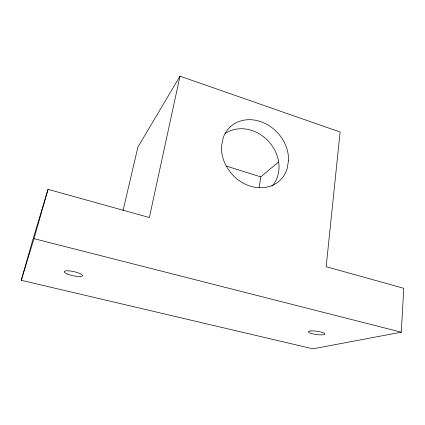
<?xml version="1.0" encoding="UTF-8"?>
<svg xmlns="http://www.w3.org/2000/svg" width="425" height="425" viewBox="0 0 425 425"><rect width="100%" height="100%" fill="white"/><g stroke="black" fill="none" stroke-linecap="round" stroke-linejoin="round"><path stroke-width="0.64" d="M179.993 76.176L149.366 217.536L48.036 189.353L32.273 241.639L21.25 280.288L312.896 348.824L401.296 332.196L403.75 288.288L326.166 266.709L340.106 132.016L179.993 76.176L137.897 147.108L122.995 210.784M259.192 187.372L260.78 176.874L278.449 162.063M21.25 280.288L33.995 238.659L48.036 189.353M33.995 238.659L401.296 332.196M226.052 165.994L260.78 176.874M225.069 133.673A35.371 30.133 47.5 0 1 269.057 141.923A35.371 30.133 47.5 0 1 271.867 186.331M288.533 160.22L287.226 168.518A36.523 30.797 47.6 0 1 249.305 185.805A36.523 30.797 47.6 0 1 221.553 145.95L223.268 137.514A36.523 30.797 47.6 0 1 260.86 121.677A36.523 30.797 47.6 0 1 288.533 160.22M310.128 330.99L309.023 331.224A8.335 1.657 7.8 0 0 311.477 333.513L313.299 333.976A8.335 1.657 7.8 0 0 323 334.778L324.137 334.555A8.335 1.657 7.8 0 0 321.842 332.26L319.983 331.787A8.335 1.657 7.8 0 0 310.128 330.99M67.676 274.114A9.398 2.083 12.6 0 0 82.482 275.899A9.398 2.083 12.6 0 0 70.035 270.964A9.398 2.083 12.6 0 0 67.676 274.114"/></g></svg>
